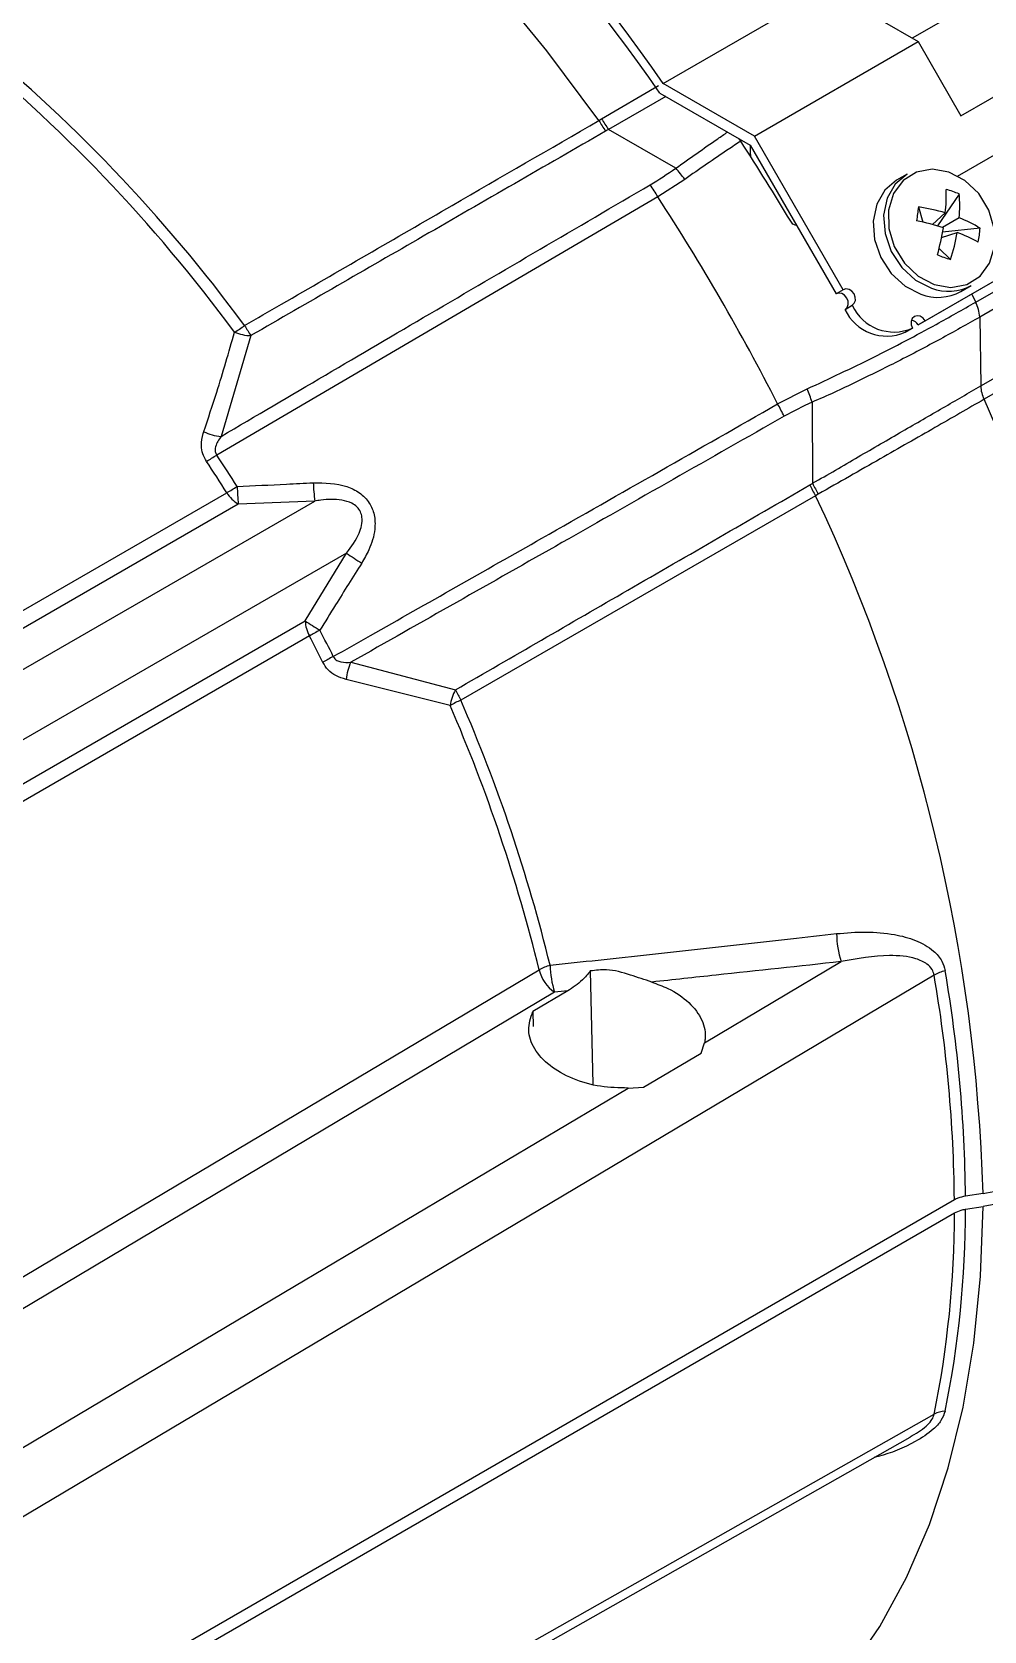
# Model space of a CAD drawing. Extents: x 7 to 113, y 1 to 87.
# Drawn here: x 78.434 to 80.821, y 65.572 to 69.58 of the extents above; entities that cross this region are included whole.
import ezdxf

# ---------------------------------------------------------------- set-up
doc = ezdxf.new("R2010")
doc.units = 0
doc.header["$MEASUREMENT"] = 0
doc.layers.add('OBJECT', color=7, linetype='CONTINUOUS')

msp = doc.modelspace()

# ---------------------------------------------------------------- linework, layer by layer
at = {"layer": 'OBJECT'}
for p, q in [((81.1469, 69.8566), (80.6406, 69.5643)), ((80.0167, 69.451), (80.4268, 69.6877)), ((80.4268, 69.6877), (80.6554, 69.5558)), ((80.2452, 69.319), (80.6554, 69.5558)), ((80.6554, 69.5558), (80.7628, 69.3697)), ((80.7628, 69.3697), (81.0987, 69.5636)), ((79.8622, 69.3618), (80.0047, 69.4453)), ((80.0084, 69.4263), (80.2347, 69.2957)), ((80.2452, 69.319), (80.0167, 69.451)), ((80.754, 69.2185), (81.0428, 69.3852)), ((80.754, 69.2185), (81.0248, 69.3748)), ((79.8553, 69.3579), (79.8622, 69.3618)), ((80.0478, 69.2382), (79.8794, 69.3355)), ((80.2109, 69.306), (80.2057, 69.3125)), ((80.2347, 69.2957), (80.4497, 68.9233)), ((80.4677, 68.9337), (80.2452, 69.319)), ((80.7997, 68.9026), (81.4735, 69.2916)), ((81.4836, 69.2543), (80.8098, 68.8653)), ((80.6276, 69.2235), (80.6014, 69.2084)), ((80.6732, 68.8561), (81.2987, 69.2172)), ((80.0706, 69.2104), (80.0031, 69.1668)), ((80.6552, 68.8457), (81.2807, 69.2068)), ((80.0031, 69.1668), (78.8974, 68.5195)), ((80.6561, 69.1414), (80.6674, 69.1032)), ((80.7583, 69.1737), (80.7041, 69.0936)), ((80.6915, 69.0971), (80.7236, 69.1263)), ((80.7585, 69.1142), (80.7168, 69.0898)), ((80.7142, 69.0644), (80.7536, 69.0771)), ((80.8106, 69.088), (80.7167, 69.0777)), ((80.7365, 69.0097), (80.7081, 69.0375)), ((80.8124, 68.6925), (81.411, 69.0381)), ((80.4677, 68.9337), (80.4497, 68.9233)), ((80.7624, 68.9295), (80.7886, 68.9446)), ((80.4722, 68.8844), (80.4902, 68.8948)), ((80.7892, 68.9231), (80.7997, 68.9026)), ((80.6732, 68.8561), (80.6552, 68.8457)), ((80.8098, 68.8653), (80.8124, 68.6925)), ((81.2246, 68.8923), (80.8206, 68.6591)), ((78.9831, 68.8188), (78.9082, 68.566)), ((80.6411, 68.8375), (80.6231, 68.8271)), ((80.6231, 68.8271), (80.6234, 68.8273)), ((80.6234, 68.8273), (80.6414, 68.8377)), ((80.6411, 68.8375), (80.6414, 68.8377)), ((80.3033, 68.6475), (80.3773, 68.6851)), ((80.3895, 68.652), (80.3911, 68.4486)), ((76.1517, 66.8254), (78.9229, 68.4251)), ((80.3983, 68.4175), (79.5092, 67.9053)), ((80.405, 68.4213), (80.3983, 68.4175)), ((78.9515, 68.3964), (76.1815, 66.7973)), ((76.2759, 66.749), (79.1431, 68.4042)), ((79.1431, 68.4042), (78.9515, 68.3964)), ((79.223, 68.2739), (76.353, 66.6171)), ((79.1192, 68.104), (79.223, 68.2739)), ((76.3492, 66.5049), (79.1192, 68.104)), ((79.1297, 68.0659), (76.3586, 66.4662)), ((79.2337, 68.0002), (79.4957, 67.9309)), ((79.4824, 67.8917), (79.2222, 67.9571)), ((79.8338, 67.2263), (79.8401, 66.9426)), ((80.1202, 67.0466), (80.4625, 67.2498)), ((79.7771, 67.1763), (79.6896, 67.1246)), ((79.7771, 67.1763), (79.7439, 67.1729)), ((79.6896, 67.1246), (79.6909, 67.0874)), ((79.9672, 66.935), (80.1115, 67.0201)), ((80.1115, 67.0201), (80.1202, 67.0466)), ((79.9286, 66.9329), (79.9672, 66.935)), ((80.7464, 66.6527), (77.4344, 64.7407)), ((80.8181, 66.6687), (80.7742, 66.6619)), ((77.4344, 64.708), (80.7464, 66.62)), ((80.7742, 66.6293), (80.8181, 66.6361))]:
    msp.add_line(p, q, dxfattribs=at)
at = {"layer": 'OBJECT', "flags": 128}
for points in [[(79.8553, 69.3579), (79.7249, 69.5323), (79.5889, 69.6994), (79.4479, 69.8584), (79.3027, 70.0085), (79.1539, 70.1491), (79.0022, 70.2795), (78.8484, 70.399), (78.693, 70.5072), (78.537, 70.6034), (78.3809, 70.6873), (78.2256, 70.7585), (78.0717, 70.8166), (77.92, 70.8614), (77.7712, 70.8926), (77.626, 70.9101), (77.4851, 70.9139), (77.3491, 70.9038), (77.2186, 70.88)], [(80.0229, 69.418), (79.8794, 69.3355), (79.8794, 69.3355), (79.8794, 69.3355)], [(80.2341, 69.2961), (80.2348, 69.2799), (80.2354, 69.2667)], [(80.6276, 69.2235), (80.5982, 69.1987), (80.5778, 69.1632), (80.569, 69.1207), (80.5725, 69.0749), (80.588, 69.03), (80.6143, 68.9898), (80.6488, 68.9581), (80.6887, 68.9375)], [(80.6955, 68.9466), (80.7374, 68.9393), (80.7771, 68.9465), (80.8106, 68.9676), (80.8347, 69.0003), (80.8469, 69.0417), (80.8462, 69.0875), (80.8326, 69.1333), (80.8073, 69.1746), (80.7729, 69.2075), (80.7328, 69.2285), (80.6909, 69.2358), (80.6512, 69.2286), (80.6177, 69.2075), (80.5936, 69.1748), (80.5813, 69.1334), (80.5821, 69.0876), (80.5957, 69.0418), (80.621, 69.0005), (80.6553, 68.9677), (80.6955, 68.9466)], [(80.6014, 69.2084), (80.5721, 69.1836), (80.5516, 69.1481), (80.5428, 69.1056), (80.5463, 69.0598), (80.5619, 69.0149), (80.5881, 68.9747), (80.6227, 68.943), (80.6625, 68.9224)], [(80.4902, 68.8948), (80.4954, 68.8998), (80.4981, 68.907), (80.4979, 68.9153), (80.4948, 68.9234), (80.4893, 68.9302), (80.4822, 68.9345), (80.4746, 68.9358), (80.4677, 68.9337)], [(80.4722, 68.8844), (80.4774, 68.8894), (80.4801, 68.8966), (80.4799, 68.9049), (80.4768, 68.913), (80.4713, 68.9198), (80.4642, 68.9241), (80.4566, 68.9254), (80.4497, 68.9233)], [(80.6732, 68.8561), (80.6677, 68.8629), (80.6606, 68.8672), (80.653, 68.8684), (80.6461, 68.8664), (80.6409, 68.8614), (80.6381, 68.8542), (80.6383, 68.8459), (80.6414, 68.8377)], [(81.2664, 66.8181), (81.2598, 67.0097), (81.2422, 67.2067), (81.2135, 67.4083), (81.1739, 67.6135), (81.1236, 67.8213), (81.0628, 68.0307), (80.9918, 68.2408), (80.9109, 68.4506), (80.8206, 68.6591)], [(76.8102, 65.507), (76.8976, 65.5589), (77.247, 65.7667), (78.6448, 66.5981), (79.7056, 67.2292)], [(80.6956, 67.2159), (80.531, 67.1181), (79.8258, 66.699), (77.3512, 65.2287)], [(79.7439, 67.1729), (78.8924, 66.666), (77.983, 66.1246), (76.8488, 65.4496)], [(77.6414, 65.5754), (78.1819, 65.8962), (79.0926, 66.4367), (79.9286, 66.9329)], [(80.3983, 65.3719), (80.4834, 65.4719), (80.5595, 65.5834), (80.6263, 65.7058), (80.6836, 65.8387), (80.7309, 65.9813), (80.7682, 66.1331), (80.7952, 66.2933), (80.8119, 66.4612), (80.8181, 66.6361)], [(77.3512, 64.2219), (77.5276, 64.3218), (78.2329, 64.721), (80.6956, 66.1154)], [(77.3261, 64.1829), (77.9637, 64.5441), (80.6354, 66.058)]]:
    msp.add_lwpolyline(points, dxfattribs=at)
at = {"layer": 'OBJECT'}
for centre, radius, start, end in [((76.0297, 66.6772), 4.8569, 34.8267, 53.3589), ((76.0512, 66.6853), 4.8138, 34.7093, 53.2964), ((75.7677, 66.4873), 3.9738, 36.3743, 51.099), ((75.7523, 66.478), 3.9616, 36.3743, 51.099), ((80.3138, 69.6281), 0.5322, 210.5134, 213.9023), ((80.2722, 69.6103), 0.4794, 211.2142, 214.9756), ((75.2103, 66.0493), 5.9676, 30.80361, 33.07498), ((79.8363, 69.0413), 0.2889, 35.8238, 42.9507), ((79.5524, 68.9012), 0.5231, 30.5114, 34.4183), ((80.3059, 69.1699), 0.42, 354.0362, 2.0585), ((80.6682, 68.9659), 0.2265, 66.5659, 75.3077), ((75.1362, 66.006), 5.8032, 27.07699, 33.00133), ((81.6889, 68.9869), 1.0442, 171.4965, 173.4139), ((80.5787, 68.6366), 0.5107, 73.5173, 81.2842), ((80.4507, 69.1425), 0.3091, 354.7519, 5.8), ((80.4971, 68.3768), 0.7461, 72.7191, 78.0529), ((80.6475, 68.8289), 0.3061, 57.7972, 68.7301), ((80.023, 69.2045), 0.7052, 344.9132, 350.589), ((80.2676, 69.1645), 0.4938, 341.7308, 349.8109), ((80.6046, 68.6794), 0.4247, 61.6826, 69.4535), ((80.5815, 69.1007), 0.2295, 348.0885, 356.8211), ((81.0184, 69.8783), 0.9132, 249.854, 252.0203), ((80.731, 69.0484), 0.1187, 249.1347, 299.0509), ((80.5948, 68.9431), 0.1153, 204.8163, 293.643), ((80.7048, 69.0333), 0.1187, 249.1351, 299.0502), ((80.7224, 68.8617), 0.0874, 2.3954, 27.9366), ((80.5768, 68.9328), 0.1153, 204.8163, 293.6431), ((80.6342, 68.8344), 0.0239, 28.2494, 78.2902), ((78.7878, 69.091), 0.3054, 300.3437, 305.9854), ((78.9845, 68.9263), 0.1075, 246.7401, 269.2243), ((79.4322, 69.1192), 0.5403, 210.6259, 213.7809), ((80.1126, 68.5684), 0.2892, 16.8031, 23.7798), ((80.8974, 68.6957), 0.0851, 182.1754, 205.4882), ((79.8418, 68.3868), 0.5301, 25.6874, 29.4626), ((78.9157, 68.6768), 0.1111, 242.7787, 266.1734), ((78.5898, 68.9884), 0.5608, 300.1874, 303.262), ((75.0036, 65.931), 4.6455, 32.4714, 33.6267), ((75.0182, 65.9395), 4.6588, 32.4712, 33.6268), ((78.5108, 69.1352), 0.8209, 300.1272, 302.2281), ((78.9973, 68.4706), 0.0872, 211.3844, 238.2801), ((79.7014, 68.4668), 0.7532, 181.9861, 185.3674), ((79.7282, 68.4757), 0.5894, 182.4963, 186.9722), ((80.8681, 68.683), 0.5396, 206.2206, 209.4719), ((80.8325, 68.656), 0.4877, 205.1671, 208.7637), ((76.4163, 66.5369), 4.4038, 1.7148, 25.2792), ((79.5824, 68.7705), 0.6131, 234.1083, 238.3568), ((79.207, 68.1077), 0.0878, 182.437, 208.3971), ((79.578, 68.7814), 0.8182, 235.8906, 238.9558), ((79.5175, 67.3905), 0.7788, 117.6471, 119.8617), ((75.0067, 65.9295), 4.6436, 26.478, 27.3914), ((75.0171, 65.9358), 4.6616, 26.4785, 27.3911), ((79.4506, 67.4984), 0.5781, 116.8306, 119.8136), ((79.3347, 67.95), 0.1127, 153.5896, 176.3809), ((79.5903, 67.8768), 0.1089, 150.2609, 172.1249), ((79.6338, 67.6257), 0.3061, 114.0217, 119.6502), ((75.654, 66.2333), 4.1722, 13.8093, 23.4219), ((79.9874, 68.1743), 0.5486, 206.3414, 209.3592), ((75.669, 66.2418), 4.185, 13.8093, 23.4219), ((80.6901, 67.3227), 0.239, 180.6691, 197.7488), ((79.7701, 67.1139), 0.1321, 106.2693, 119.2321), ((79.8025, 67.254), 0.1001, 194.3768, 234.1577), ((79.9767, 67.2449), 0.2436, 180.9856, 197.1951), ((80.7486, 67.1206), 0.109, 103.4506, 119.0976), ((77.2363, 66.6201), 3.5102, 0.5313, 9.7723), ((77.255, 66.6293), 3.5193, 0.5305, 9.7724), ((78.2127, 66.6201), 2.5337, 348.5093, 359.9974), ((78.2338, 66.6293), 2.5404, 348.5094, 359.9983), ((80.7268, 66.0587), 0.0647, 93.1014, 118.8108)]:
    msp.add_arc(centre, radius, start, end, dxfattribs=at)
for points, knots in [([(78.9672, 68.8439), (78.998, 68.8618), (79.1715, 68.9622), (79.4675, 69.1335), (79.7327, 69.287), (79.8553, 69.3579)], [0, 0, 0, 0, 0.104198, 0.585846, 1, 1, 1, 1]), ([(79.8794, 69.3355), (79.8794, 69.3355), (79.877, 69.334), (79.8746, 69.3326), (79.8721, 69.3312)], [0, 0, 0, 0, 0.000279, 1, 1, 1, 1]), ([(79.8721, 69.3312), (79.7198, 69.2434), (79.4235, 69.0726), (79.1271, 68.9018), (78.9831, 68.8188)], [0, 0, 0, 0, 0.514049, 1, 1, 1, 1]), ([(80.0478, 69.2382), (80.0478, 69.2382), (80.0833, 69.2628), (80.1264, 69.2944), (80.1695, 69.3232), (80.1776, 69.3287)], [0, 0, 0, 0, 0.000016, 0.810457, 1, 1, 1, 1]), ([(80.2109, 69.306), (80.2005, 69.2992), (80.154, 69.2686), (80.107, 69.2358), (80.0706, 69.2104)], [0, 0, 0, 0, 0.22451, 1, 1, 1, 1]), ([(79.984, 69.1968), (80.0056, 69.2102), (80.0272, 69.2236), (80.0478, 69.2382), (80.0478, 69.2382)], [0, 0, 0, 0, 0.99997, 1, 1, 1, 1]), ([(78.9082, 68.566), (79.0826, 68.6685), (79.441, 68.8792), (79.7998, 69.0891), (79.984, 69.1968)], [0, 0, 0, 0, 0.486656, 1, 1, 1, 1]), ([(80.351, 69.0956), (80.3509, 69.0955), (80.3498, 69.0952), (80.3473, 69.0956), (80.3434, 69.0971), (80.3393, 69.1003), (80.3371, 69.1036), (80.336, 69.1053)], [0, 0, 0, 0, 0.014765, 0.194858, 0.38265, 0.683793, 1, 1, 1, 1]), ([(80.3773, 68.6851), (80.4331, 68.7112), (80.5466, 68.7643), (80.6874, 68.8389), (80.7672, 68.8842), (80.7997, 68.9026)], [0, 0, 0, 0, 0.365392, 0.741453, 1, 1, 1, 1]), ([(80.8098, 68.8653), (80.8098, 68.8653), (80.7784, 68.8472), (80.7124, 68.8103), (80.6082, 68.7552), (80.5001, 68.7024), (80.4272, 68.6673), (80.3895, 68.652), (80.3895, 68.652)], [0, 0, 0, 0, 0.0000046, 0.2588995, 0.5177956, 0.7589014, 0.9999956, 1, 1, 1, 1]), ([(78.8649, 68.5781), (78.8759, 68.611), (78.9039, 68.694), (78.9277, 68.7773), (78.942, 68.8275)], [0, 0, 0, 0, 0.396331, 1, 1, 1, 1]), ([(80.3911, 68.4486), (80.3911, 68.4486), (80.4295, 68.4708), (80.5057, 68.5152), (80.6155, 68.5787), (80.7186, 68.6383), (80.7821, 68.675), (80.8124, 68.6925), (80.8124, 68.6925)], [0, 0, 0, 0, 0.000005, 0.254675, 0.509348, 0.754672, 0.999996, 1, 1, 1, 1]), ([(80.8206, 68.6591), (80.7804, 68.6359), (80.6988, 68.5889), (80.558, 68.5083), (80.4572, 68.451), (80.405, 68.4213)], [0, 0, 0, 0, 0.319105, 0.647495, 1, 1, 1, 1]), ([(79.1897, 68.0142), (79.2207, 68.0318), (79.3949, 68.1307), (79.7664, 68.3414), (80.1064, 68.5352), (80.3033, 68.6475)], [0, 0, 0, 0, 0.083466, 0.469044, 1, 1, 1, 1]), ([(80.3195, 68.6166), (80.134, 68.511), (79.7723, 68.3051), (79.4101, 68.1), (79.2337, 68.0002)], [0, 0, 0, 0, 0.513008, 1, 1, 1, 1]), ([(80.3895, 68.652), (80.3895, 68.652), (80.3658, 68.6411), (80.3426, 68.6288), (80.3195, 68.6166)], [0, 0, 0, 0, 0.000029, 1, 1, 1, 1]), ([(78.8718, 68.5037), (78.8683, 68.5099), (78.8615, 68.5225), (78.858, 68.547), (78.8607, 68.5654), (78.8643, 68.5764), (78.8649, 68.5781)], [0, 0, 0, 0, 0.254854, 0.508629, 0.928591, 1, 1, 1, 1]), ([(78.9082, 68.566), (78.9027, 68.5579), (78.8957, 68.5476), (78.8931, 68.5325), (78.894, 68.525), (78.8964, 68.521), (78.8974, 68.5195)], [0, 0, 0, 0, 0.580896, 0.740074, 0.900891, 1, 1, 1, 1]), ([(78.9486, 68.4407), (78.9899, 68.4426), (79.0534, 68.4455), (79.117, 68.4489), (79.1393, 68.4501)], [0, 0, 0, 0, 0.648493, 1, 1, 1, 1]), ([(79.1393, 68.4501), (79.1681, 68.4497), (79.2088, 68.4491), (79.2562, 68.4261), (79.281, 68.4014), (79.2942, 68.3688), (79.2952, 68.3276), (79.2825, 68.286), (79.2671, 68.2595), (79.2608, 68.2486)], [0, 0, 0, 0, 0.269459, 0.38121, 0.493906, 0.593567, 0.708386, 0.879636, 1, 1, 1, 1]), ([(79.4957, 67.9309), (79.6397, 68.0142), (79.9359, 68.1854), (80.232, 68.3566), (80.384, 68.4446)], [0, 0, 0, 0, 0.486388, 1, 1, 1, 1]), ([(80.384, 68.4446), (80.3864, 68.4459), (80.3887, 68.4472), (80.3911, 68.4486), (80.3911, 68.4486)], [0, 0, 0, 0, 0.999705, 1, 1, 1, 1]), ([(79.223, 68.2739), (79.2348, 68.2898), (79.2506, 68.3111), (79.2612, 68.343), (79.2627, 68.3616), (79.2584, 68.3777), (79.2494, 68.3902), (79.2334, 68.401), (79.2022, 68.4095), (79.1705, 68.4084), (79.1482, 68.405), (79.1431, 68.4042)], [0, 0, 0, 0, 0.248555, 0.333335, 0.418737, 0.477068, 0.535602, 0.604493, 0.713168, 0.934337, 1, 1, 1, 1]), ([(79.2608, 68.2486), (79.2388, 68.2137), (79.2037, 68.1578), (79.1691, 68.1015), (79.1561, 68.0804)], [0, 0, 0, 0, 0.624895, 1, 1, 1, 1]), ([(79.1897, 68.0142), (79.1908, 68.0123), (79.193, 68.0084), (79.1997, 68.0036), (79.2133, 67.9989), (79.2253, 67.9997), (79.2337, 68.0002)], [0, 0, 0, 0, 0.128042, 0.255392, 0.479322, 1, 1, 1, 1]), ([(79.2222, 67.9571), (79.2133, 67.9597), (79.1973, 67.9643), (79.1761, 67.9793), (79.1674, 67.9933), (79.1632, 67.9999)], [0, 0, 0, 0, 0.395776, 0.712488, 1, 1, 1, 1]), ([(79.7331, 67.2407), (79.7733, 67.2451), (79.9744, 67.2668), (80.2137, 67.2933), (80.4127, 67.3156), (80.4511, 67.3199)], [0, 0, 0, 0, 0.167872, 0.839364, 1, 1, 1, 1]), ([(80.4511, 67.3199), (80.4756, 67.3219), (80.5245, 67.326), (80.5914, 67.3201), (80.6497, 67.305), (80.6909, 67.2822), (80.7157, 67.2539), (80.721, 67.2351), (80.7233, 67.2267)], [0, 0, 0, 0, 0.227374, 0.454238, 0.628217, 0.803357, 0.912623, 1, 1, 1, 1]), ([(80.6956, 67.2159), (80.6942, 67.2209), (80.6909, 67.232), (80.6751, 67.2471), (80.64, 67.2623), (80.5665, 67.2687), (80.503, 67.2572), (80.4625, 67.2498)], [0, 0, 0, 0, 0.062412, 0.139208, 0.265335, 0.530913, 1, 1, 1, 1]), ([(79.8338, 67.2263), (79.8273, 67.2185), (79.8098, 67.1975), (79.7897, 67.1845), (79.7771, 67.1763)], [0, 0, 0, 0, 0.372319, 1, 1, 1, 1]), ([(79.9876, 67.1985), (79.97, 67.2044), (79.9332, 67.2168), (79.8811, 67.2325), (79.8474, 67.2281), (79.8338, 67.2263)], [0, 0, 0, 0, 0.350763, 0.739166, 1, 1, 1, 1]), ([(80.4625, 67.2498), (80.358, 67.2384), (80.1997, 67.2212), (80.0413, 67.2043), (79.9876, 67.1985)], [0, 0, 0, 0, 0.660515, 1, 1, 1, 1]), ([(79.9876, 67.1985), (80.0014, 67.1935), (80.0374, 67.1804), (80.0841, 67.1482), (80.1172, 67.1036), (80.1237, 67.0681), (80.1207, 67.0496), (80.1202, 67.0466)], [0, 0, 0, 0, 0.162696, 0.424831, 0.687546, 0.950209, 1, 1, 1, 1]), ([(79.9286, 66.9329), (79.9054, 66.9334), (79.8573, 66.9344), (79.7879, 66.9546), (79.7295, 66.9876), (79.6908, 67.0305), (79.6742, 67.0786), (79.6844, 67.1093), (79.6896, 67.1246)], [0, 0, 0, 0, 0.156109, 0.324409, 0.493191, 0.662433, 0.831758, 1, 1, 1, 1]), ([(80.8181, 66.6687), (80.8659, 66.6775), (80.9626, 66.6952), (81.1179, 66.7427), (81.2115, 66.7902), (81.2664, 66.8181)], [0, 0, 0, 0, 0.287513, 0.581795, 1, 1, 1, 1]), ([(81.2664, 66.7855), (81.2174, 66.7603), (81.116, 66.7082), (80.9594, 66.6611), (80.8552, 66.6426), (80.8181, 66.6361)], [0, 0, 0, 0, 0.375049, 0.776984, 1, 1, 1, 1]), ([(80.7742, 66.6619), (80.7676, 66.6605), (80.7573, 66.6584), (80.7493, 66.6542), (80.7464, 66.6527)], [0, 0, 0, 0, 0.643557, 1, 1, 1, 1]), ([(80.7464, 66.62), (80.7518, 66.6226), (80.7602, 66.6267), (80.7705, 66.6286), (80.7742, 66.6293)], [0, 0, 0, 0, 0.643567, 1, 1, 1, 1]), ([(80.7233, 66.1233), (80.7204, 66.1152), (80.7148, 66.0991), (80.6891, 66.0719), (80.6374, 66.0386), (80.5849, 66.0162), (80.5495, 66.0083), (80.5465, 66.0076)], [0, 0, 0, 0, 0.143825, 0.286943, 0.531667, 0.959784, 1, 1, 1, 1]), ([(80.6351, 66.0586), (80.6495, 66.0669), (80.6698, 66.0787), (80.6883, 66.0986), (80.6941, 66.109), (80.6953, 66.1142), (80.6956, 66.1154)], [0, 0, 0, 0, 0.539764, 0.759334, 0.946999, 1, 1, 1, 1])]:
    msp.add_open_spline(points, degree=3, knots=knots, dxfattribs=at)

doc.saveas('drawing.dxf')
